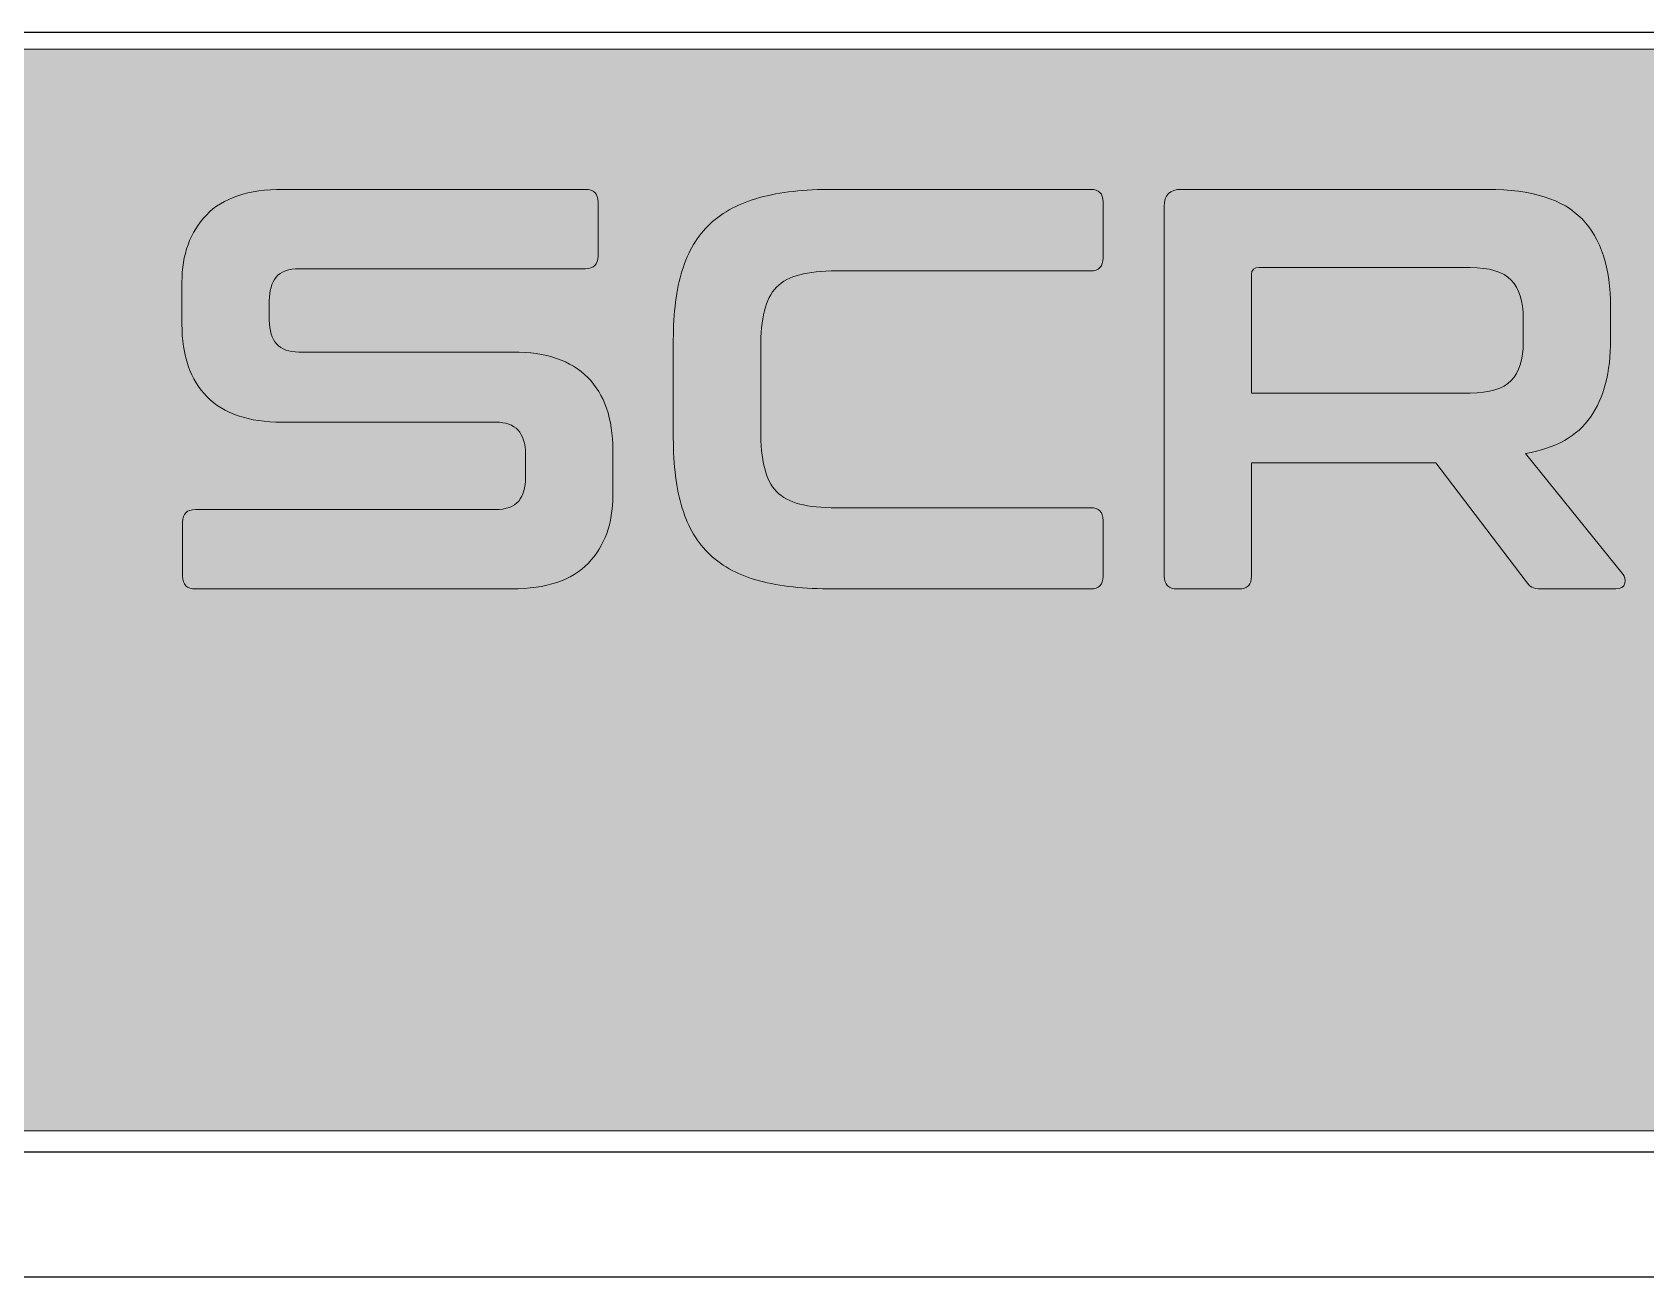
# Model space of a CAD drawing. Header units: millimetres. Extents: x 69 to 133, y 42 to 159.
# Drawn here: x 92.29 to 104.93, y 100.47 to 110.23 of the extents above; entities that cross this region are included whole.
import ezdxf

# ---------------------------------------------------------------- set-up
doc = ezdxf.new("R2010")
doc.units = ezdxf.units.MM
doc.header["$MEASUREMENT"] = 0
doc.layers.add('svg1962', color=7, linetype='Continuous')

# ---------------------------------------------------------------- blocks, each defined once
blk = doc.blocks.new('block 3')
at = {"layer": 'svg1962', "true_color": 0x999999}
h = blk.add_hatch(color=253, dxfattribs=at)
h.dxf.hatch_style = 2
h.paths.add_polyline_path([(71.835, 105.855), (71.835, 110.095), (101.195, 110.095), (130.556, 110.095), (130.556, 105.855), (130.556, 101.614), (101.195, 101.614), (71.835, 101.614)])
at = {"layer": 'svg1962', "color": 178, "lineweight": 25, "true_color": 0x060606}
for points in [[(71.694, 110.227), (130.715, 110.227)], [(130.715, 101.447), (86.327, 101.447)], [(87.303, 100.471), (131.203, 100.471)]]:
    blk.add_lwpolyline(points, dxfattribs=at)
at = {"layer": 'svg1962', "lineweight": 0}
blk.add_lwpolyline([(71.835, 105.855), (71.835, 110.095), (101.195, 110.095), (130.556, 110.095), (130.556, 105.855), (130.556, 101.614), (101.195, 101.614), (71.835, 101.614), (71.835, 105.855)], dxfattribs=at)
blk = doc.blocks.new('block 66')
at = {"layer": 'svg1962', "true_color": 0x000000}
h = blk.add_hatch(color=178, dxfattribs=at)
h.dxf.hatch_style = 2
edge = h.paths.add_edge_path()
edge.add_spline(control_points=[(96.622, 108.995), (96.688, 108.995), (96.721, 108.962), (96.721, 108.897), (96.721, 108.897), (96.721, 108.472), (96.721, 108.472), (96.721, 108.406), (96.688, 108.373), (96.622, 108.373), (96.622, 108.373), (94.381, 108.373), (94.381, 108.373), (94.294, 108.373), (94.233, 108.351), (94.197, 108.306), (94.162, 108.261), (94.144, 108.2), (94.144, 108.123), (94.144, 108.123), (94.144, 107.97), (94.144, 107.97), (94.144, 107.804), (94.221, 107.72), (94.376, 107.72), (94.376, 107.72), (96.054, 107.72), (96.054, 107.72), (96.314, 107.72), (96.509, 107.653), (96.64, 107.521), (96.771, 107.388), (96.837, 107.198), (96.837, 106.951), (96.837, 106.951), (96.837, 106.593), (96.837, 106.593), (96.837, 106.375), (96.773, 106.199), (96.645, 106.065), (96.516, 105.931), (96.316, 105.863), (96.045, 105.863), (96.045, 105.863), (93.567, 105.863), (93.567, 105.863), (93.498, 105.863), (93.464, 105.896), (93.464, 105.962), (93.464, 105.962), (93.464, 106.387), (93.464, 106.387), (93.464, 106.452), (93.498, 106.485), (93.567, 106.485), (93.567, 106.485), (95.915, 106.485), (95.915, 106.485), (96.002, 106.485), (96.063, 106.508), (96.099, 106.552), (96.135, 106.597), (96.152, 106.658), (96.152, 106.736), (96.152, 106.736), (96.152, 106.919), (96.152, 106.919), (96.152, 107.086), (96.075, 107.17), (95.92, 107.17), (95.92, 107.17), (94.242, 107.17), (94.242, 107.17), (93.983, 107.17), (93.787, 107.236), (93.656, 107.369), (93.525, 107.501), (93.459, 107.692), (93.459, 107.939), (93.459, 107.939), (93.459, 108.266), (93.459, 108.266), (93.459, 108.484), (93.523, 108.659), (93.651, 108.794), (93.78, 108.928), (93.98, 108.995), (94.251, 108.995), (94.251, 108.995), (96.622, 108.995), (96.622, 108.995)], knot_values=[0, 0, 0, 0, 1, 1, 1, 2, 2, 2, 3, 3, 3, 4, 4, 4, 5, 5, 5, 6, 6, 6, 7, 7, 7, 8, 8, 8, 9, 9, 9, 10, 10, 10, 11, 11, 11, 12, 12, 12, 13, 13, 13, 14, 14, 14, 15, 15, 15, 16, 16, 16, 17, 17, 17, 18, 18, 18, 19, 19, 19, 20, 20, 20, 21, 21, 21, 22, 22, 22, 23, 23, 23, 24, 24, 24, 25, 25, 25, 26, 26, 26, 27, 27, 27, 28, 28, 28, 29, 29, 29, 30, 30, 30, 30], degree=3, periodic=1)
h = blk.add_hatch(color=178, dxfattribs=at)
h.dxf.hatch_style = 2
edge = h.paths.add_edge_path()
edge.add_spline(control_points=[(100.582, 108.995), (100.647, 108.995), (100.68, 108.962), (100.68, 108.897), (100.68, 108.897), (100.68, 108.458), (100.68, 108.458), (100.68, 108.39), (100.647, 108.356), (100.582, 108.356), (100.582, 108.356), (98.591, 108.356), (98.591, 108.356), (98.474, 108.356), (98.378, 108.346), (98.302, 108.326), (98.226, 108.307), (98.166, 108.274), (98.121, 108.228), (98.076, 108.182), (98.044, 108.12), (98.025, 108.042), (98.005, 107.965), (97.996, 107.866), (97.996, 107.747), (97.996, 107.747), (97.996, 107.112), (97.996, 107.112), (97.996, 106.992), (98.005, 106.893), (98.025, 106.814), (98.044, 106.735), (98.076, 106.672), (98.121, 106.626), (98.166, 106.58), (98.226, 106.547), (98.302, 106.528), (98.378, 106.508), (98.474, 106.499), (98.591, 106.499), (98.591, 106.499), (100.582, 106.499), (100.582, 106.499), (100.647, 106.499), (100.68, 106.466), (100.68, 106.4), (100.68, 106.4), (100.68, 105.962), (100.68, 105.962), (100.68, 105.896), (100.647, 105.863), (100.582, 105.863), (100.582, 105.863), (98.564, 105.863), (98.564, 105.863), (98.337, 105.863), (98.145, 105.884), (97.987, 105.926), (97.829, 105.968), (97.7, 106.036), (97.6, 106.129), (97.5, 106.224), (97.427, 106.346), (97.381, 106.497), (97.334, 106.647), (97.311, 106.83), (97.311, 107.044), (97.311, 107.044), (97.311, 107.814), (97.311, 107.814), (97.311, 108.029), (97.334, 108.211), (97.381, 108.36), (97.427, 108.509), (97.5, 108.63), (97.6, 108.725), (97.7, 108.819), (97.829, 108.887), (97.987, 108.93), (98.145, 108.974), (98.337, 108.995), (98.564, 108.995), (98.564, 108.995), (100.582, 108.995), (100.582, 108.995)], knot_values=[0, 0, 0, 0, 1, 1, 1, 2, 2, 2, 3, 3, 3, 4, 4, 4, 5, 5, 5, 6, 6, 6, 7, 7, 7, 8, 8, 8, 9, 9, 9, 10, 10, 10, 11, 11, 11, 12, 12, 12, 13, 13, 13, 14, 14, 14, 15, 15, 15, 16, 16, 16, 17, 17, 17, 18, 18, 18, 19, 19, 19, 20, 20, 20, 21, 21, 21, 22, 22, 22, 23, 23, 23, 24, 24, 24, 25, 25, 25, 26, 26, 26, 27, 27, 27, 28, 28, 28, 28], degree=3, periodic=1)
h = blk.add_hatch(color=178, dxfattribs=at)
h.dxf.hatch_style = 2
edge = h.paths.add_edge_path()
edge.add_spline(control_points=[(103.696, 108.995), (104.039, 108.995), (104.285, 108.918), (104.434, 108.763), (104.583, 108.607), (104.658, 108.378), (104.658, 108.074), (104.658, 108.074), (104.658, 107.818), (104.658, 107.818), (104.658, 107.562), (104.605, 107.359), (104.501, 107.21), (104.397, 107.061), (104.227, 106.965), (103.991, 106.924), (103.991, 106.924), (104.756, 105.975), (104.756, 105.975), (104.771, 105.96), (104.775, 105.938), (104.769, 105.908), (104.763, 105.878), (104.74, 105.863), (104.698, 105.863), (104.698, 105.863), (104.121, 105.863), (104.121, 105.863), (104.082, 105.863), (104.055, 105.868), (104.04, 105.877), (104.025, 105.886), (104.01, 105.901), (103.995, 105.922), (103.995, 105.922), (103.288, 106.852), (103.288, 106.852), (103.288, 106.852), (101.843, 106.852), (101.843, 106.852), (101.843, 106.852), (101.843, 105.962), (101.843, 105.962), (101.843, 105.896), (101.81, 105.863), (101.745, 105.863), (101.745, 105.863), (101.262, 105.863), (101.262, 105.863), (101.193, 105.863), (101.159, 105.896), (101.159, 105.962), (101.159, 105.962), (101.159, 108.861), (101.159, 108.861), (101.159, 108.95), (101.204, 108.995), (101.293, 108.995), (101.293, 108.995), (103.696, 108.995), (103.696, 108.995)], knot_values=[0, 0, 0, 0, 1, 1, 1, 2, 2, 2, 3, 3, 3, 4, 4, 4, 5, 5, 5, 6, 6, 6, 7, 7, 7, 8, 8, 8, 9, 9, 9, 10, 10, 10, 11, 11, 11, 12, 12, 12, 13, 13, 13, 14, 14, 14, 15, 15, 15, 16, 16, 16, 17, 17, 17, 18, 18, 18, 19, 19, 19, 20, 20, 20, 20], degree=3, periodic=1)
edge = h.paths.add_edge_path()
edge.add_spline(control_points=[(101.843, 107.398), (101.843, 107.398), (103.557, 107.398), (103.557, 107.398), (103.709, 107.398), (103.816, 107.431), (103.879, 107.496), (103.942, 107.562), (103.973, 107.662), (103.973, 107.796), (103.973, 107.796), (103.973, 107.984), (103.973, 107.984), (103.973, 108.118), (103.942, 108.218), (103.879, 108.284), (103.816, 108.349), (103.709, 108.382), (103.557, 108.382), (103.557, 108.382), (101.902, 108.382), (101.902, 108.382), (101.863, 108.382), (101.843, 108.364), (101.843, 108.329), (101.843, 108.329), (101.843, 107.398), (101.843, 107.398)], knot_values=[0, 0, 0, 0, 1, 1, 1, 2, 2, 2, 3, 3, 3, 4, 4, 4, 5, 5, 5, 6, 6, 6, 7, 7, 7, 8, 8, 8, 9, 9, 9, 9], degree=3, periodic=1)
at = {"layer": 'svg1962', "lineweight": 0}
for points, knots in [([(96.622, 108.995), (96.688, 108.995), (96.721, 108.962), (96.721, 108.897), (96.721, 108.897), (96.721, 108.472), (96.721, 108.472), (96.721, 108.406), (96.688, 108.373), (96.622, 108.373), (96.622, 108.373), (94.381, 108.373), (94.381, 108.373), (94.294, 108.373), (94.233, 108.351), (94.197, 108.306), (94.162, 108.261), (94.144, 108.2), (94.144, 108.123), (94.144, 108.123), (94.144, 107.97), (94.144, 107.97), (94.144, 107.804), (94.221, 107.72), (94.376, 107.72), (94.376, 107.72), (96.054, 107.72), (96.054, 107.72), (96.314, 107.72), (96.509, 107.653), (96.64, 107.521), (96.771, 107.388), (96.837, 107.198), (96.837, 106.951), (96.837, 106.951), (96.837, 106.593), (96.837, 106.593), (96.837, 106.375), (96.773, 106.199), (96.645, 106.065), (96.516, 105.931), (96.316, 105.863), (96.045, 105.863), (96.045, 105.863), (93.567, 105.863), (93.567, 105.863), (93.498, 105.863), (93.464, 105.896), (93.464, 105.962), (93.464, 105.962), (93.464, 106.387), (93.464, 106.387), (93.464, 106.452), (93.498, 106.485), (93.567, 106.485), (93.567, 106.485), (95.915, 106.485), (95.915, 106.485), (96.002, 106.485), (96.063, 106.508), (96.099, 106.552), (96.135, 106.597), (96.152, 106.658), (96.152, 106.736), (96.152, 106.736), (96.152, 106.919), (96.152, 106.919), (96.152, 107.086), (96.075, 107.17), (95.92, 107.17), (95.92, 107.17), (94.242, 107.17), (94.242, 107.17), (93.983, 107.17), (93.787, 107.236), (93.656, 107.369), (93.525, 107.501), (93.459, 107.692), (93.459, 107.939), (93.459, 107.939), (93.459, 108.266), (93.459, 108.266), (93.459, 108.484), (93.523, 108.659), (93.651, 108.794), (93.78, 108.928), (93.98, 108.995), (94.251, 108.995), (94.251, 108.995), (96.622, 108.995), (96.622, 108.995)], [0, 0, 0, 0, 1, 1, 1, 2, 2, 2, 3, 3, 3, 4, 4, 4, 5, 5, 5, 6, 6, 6, 7, 7, 7, 8, 8, 8, 9, 9, 9, 10, 10, 10, 11, 11, 11, 12, 12, 12, 13, 13, 13, 14, 14, 14, 15, 15, 15, 16, 16, 16, 17, 17, 17, 18, 18, 18, 19, 19, 19, 20, 20, 20, 21, 21, 21, 22, 22, 22, 23, 23, 23, 24, 24, 24, 25, 25, 25, 26, 26, 26, 27, 27, 27, 28, 28, 28, 29, 29, 29, 30, 30, 30, 30]), ([(100.582, 108.995), (100.647, 108.995), (100.68, 108.962), (100.68, 108.897), (100.68, 108.897), (100.68, 108.458), (100.68, 108.458), (100.68, 108.39), (100.647, 108.356), (100.582, 108.356), (100.582, 108.356), (98.591, 108.356), (98.591, 108.356), (98.474, 108.356), (98.378, 108.346), (98.302, 108.326), (98.226, 108.307), (98.166, 108.274), (98.121, 108.228), (98.076, 108.182), (98.044, 108.12), (98.025, 108.042), (98.005, 107.965), (97.996, 107.866), (97.996, 107.747), (97.996, 107.747), (97.996, 107.112), (97.996, 107.112), (97.996, 106.992), (98.005, 106.893), (98.025, 106.814), (98.044, 106.735), (98.076, 106.672), (98.121, 106.626), (98.166, 106.58), (98.226, 106.547), (98.302, 106.528), (98.378, 106.508), (98.474, 106.499), (98.591, 106.499), (98.591, 106.499), (100.582, 106.499), (100.582, 106.499), (100.647, 106.499), (100.68, 106.466), (100.68, 106.4), (100.68, 106.4), (100.68, 105.962), (100.68, 105.962), (100.68, 105.896), (100.647, 105.863), (100.582, 105.863), (100.582, 105.863), (98.564, 105.863), (98.564, 105.863), (98.337, 105.863), (98.145, 105.884), (97.987, 105.926), (97.829, 105.968), (97.7, 106.036), (97.6, 106.129), (97.5, 106.224), (97.427, 106.346), (97.381, 106.497), (97.334, 106.647), (97.311, 106.83), (97.311, 107.044), (97.311, 107.044), (97.311, 107.814), (97.311, 107.814), (97.311, 108.029), (97.334, 108.211), (97.381, 108.36), (97.427, 108.509), (97.5, 108.63), (97.6, 108.725), (97.7, 108.819), (97.829, 108.887), (97.987, 108.93), (98.145, 108.974), (98.337, 108.995), (98.564, 108.995), (98.564, 108.995), (100.582, 108.995), (100.582, 108.995)], [0, 0, 0, 0, 1, 1, 1, 2, 2, 2, 3, 3, 3, 4, 4, 4, 5, 5, 5, 6, 6, 6, 7, 7, 7, 8, 8, 8, 9, 9, 9, 10, 10, 10, 11, 11, 11, 12, 12, 12, 13, 13, 13, 14, 14, 14, 15, 15, 15, 16, 16, 16, 17, 17, 17, 18, 18, 18, 19, 19, 19, 20, 20, 20, 21, 21, 21, 22, 22, 22, 23, 23, 23, 24, 24, 24, 25, 25, 25, 26, 26, 26, 27, 27, 27, 28, 28, 28, 28]), ([(103.696, 108.995), (104.039, 108.995), (104.285, 108.918), (104.434, 108.763), (104.583, 108.607), (104.658, 108.378), (104.658, 108.074), (104.658, 108.074), (104.658, 107.818), (104.658, 107.818), (104.658, 107.562), (104.605, 107.359), (104.501, 107.21), (104.397, 107.061), (104.227, 106.965), (103.991, 106.924), (103.991, 106.924), (104.756, 105.975), (104.756, 105.975), (104.771, 105.96), (104.775, 105.938), (104.769, 105.908), (104.763, 105.878), (104.74, 105.863), (104.698, 105.863), (104.698, 105.863), (104.121, 105.863), (104.121, 105.863), (104.082, 105.863), (104.055, 105.868), (104.04, 105.877), (104.025, 105.886), (104.01, 105.901), (103.995, 105.922), (103.995, 105.922), (103.288, 106.852), (103.288, 106.852), (103.288, 106.852), (101.843, 106.852), (101.843, 106.852), (101.843, 106.852), (101.843, 105.962), (101.843, 105.962), (101.843, 105.896), (101.81, 105.863), (101.745, 105.863), (101.745, 105.863), (101.262, 105.863), (101.262, 105.863), (101.193, 105.863), (101.159, 105.896), (101.159, 105.962), (101.159, 105.962), (101.159, 108.861), (101.159, 108.861), (101.159, 108.95), (101.204, 108.995), (101.293, 108.995), (101.293, 108.995), (103.696, 108.995), (103.696, 108.995)], [0, 0, 0, 0, 1, 1, 1, 2, 2, 2, 3, 3, 3, 4, 4, 4, 5, 5, 5, 6, 6, 6, 7, 7, 7, 8, 8, 8, 9, 9, 9, 10, 10, 10, 11, 11, 11, 12, 12, 12, 13, 13, 13, 14, 14, 14, 15, 15, 15, 16, 16, 16, 17, 17, 17, 18, 18, 18, 19, 19, 19, 20, 20, 20, 20]), ([(101.843, 107.398), (101.843, 107.398), (103.557, 107.398), (103.557, 107.398), (103.709, 107.398), (103.816, 107.431), (103.879, 107.496), (103.942, 107.562), (103.973, 107.662), (103.973, 107.796), (103.973, 107.796), (103.973, 107.984), (103.973, 107.984), (103.973, 108.118), (103.942, 108.218), (103.879, 108.284), (103.816, 108.349), (103.709, 108.382), (103.557, 108.382), (103.557, 108.382), (101.902, 108.382), (101.902, 108.382), (101.863, 108.382), (101.843, 108.364), (101.843, 108.329), (101.843, 108.329), (101.843, 107.398), (101.843, 107.398)], [0, 0, 0, 0, 1, 1, 1, 2, 2, 2, 3, 3, 3, 4, 4, 4, 5, 5, 5, 6, 6, 6, 7, 7, 7, 8, 8, 8, 9, 9, 9, 9])]:
    blk.add_open_spline(points, degree=3, knots=knots, dxfattribs=at)
blk = doc.blocks.new('block 65')
at = {"layer": 'svg1962'}
blk.add_blockref('block 66', (0, 0), dxfattribs=at)
blk = doc.blocks.new('block 60')
at = {"layer": 'svg1962'}
blk.add_blockref('block 65', (0, 0), dxfattribs=at)

msp = doc.modelspace()

# ---------------------------------------------------------------- block references
at = {"layer": 'svg1962'}
for name in ['block 3', 'block 60']:
    msp.add_blockref(name, (0, 0), dxfattribs=at)

doc.saveas('drawing.dxf')
